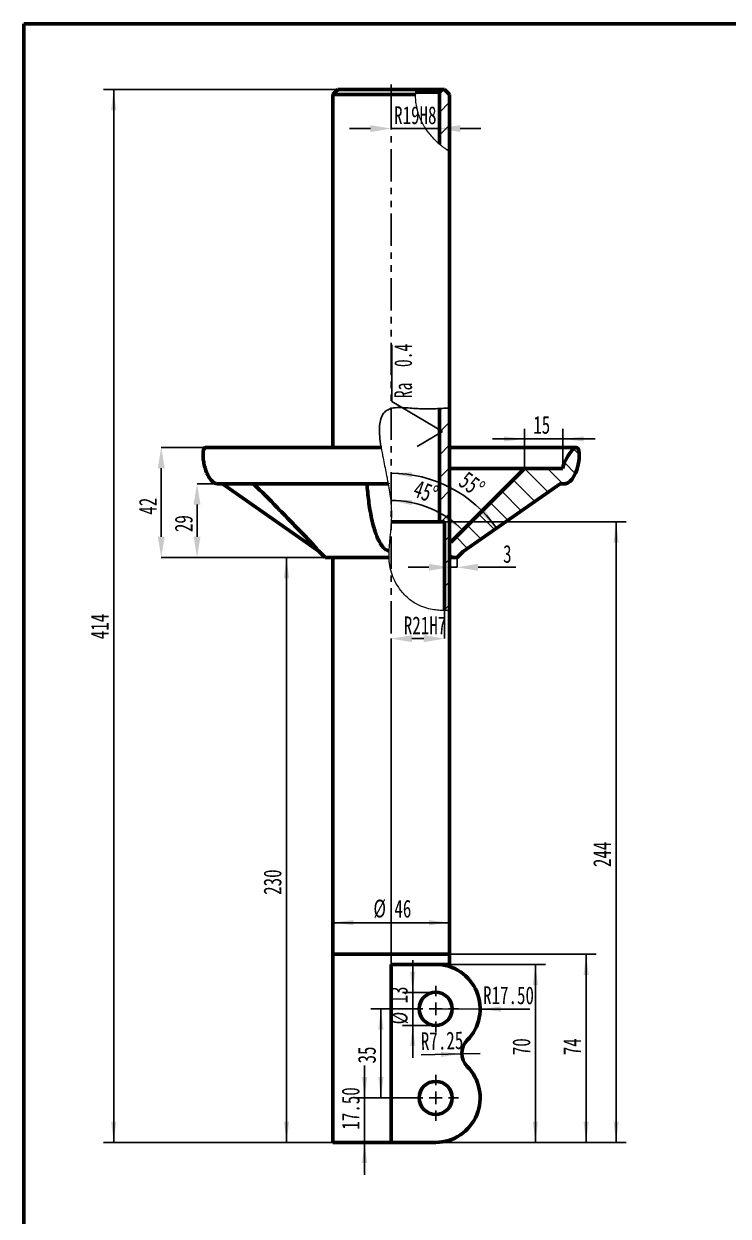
# Model space of a CAD drawing. Header units: millimetres. Extents: x 10 to 287, y -3 to 410.
# Drawn here: x 10 to 148.5, y 175.6 to 410 of the extents above; entities that cross this region are included whole.
import ezdxf

# ---------------------------------------------------------------- set-up
doc = ezdxf.new("R2010")
doc.units = ezdxf.units.MM
doc.header["$PDSIZE"] = -1
doc.linetypes.add('PHANTOM', pattern=[12.7, 6.35, -1.27, 1.27, -1.27, 1.27, -1.27])
doc.layers.add('10', color=7, linetype='Continuous')
doc.styles.add('SLDTEXTSTYLE3', font='TXT', dxfattribs={"width": 0.7})
doc.styles.add('SLDTEXTSTYLE4', font='TXT', dxfattribs={"width": 0.642857})
doc.dimstyles.new('SLDDIMSTYLE0', dxfattribs={"dimtxt": 3.5, "dimasz": 4.08, "dimexe": 0, "dimexo": 0.0625, "dimgap": 0.875, "dimtad": 1, "dimlfac": 2, "dimrnd": 1e-09, "dimzin": 12, "dimdsep": 46, "dimtxsty": 'SLDTEXTSTYLE3', "dimsah": 1, "dimcen": 0.09, "dimadec": 0, "dimazin": 3, "dimtfac": 1, "dimtofl": 0, "dimtmove": 0, "dimatfit": 3, "dimfxl": 1, "dimfrac": 2, "dimtolj": 1, "dimtzin": 12, "dimarcsym": 0})
doc.dimstyles.new('SLDDIMSTYLE1', dxfattribs={"dimtxt": 3.5, "dimasz": 4.08, "dimexe": 0, "dimexo": 0.0625, "dimgap": 0.875, "dimtad": 1, "dimlfac": 2, "dimrnd": 1e-09, "dimzin": 12, "dimdsep": 46, "dimtxsty": 'SLDTEXTSTYLE3', "dimsah": 1, "dimcen": 0.09, "dimadec": 0, "dimazin": 3, "dimtfac": 1, "dimtmove": 0, "dimatfit": 0, "dimfxl": 1, "dimfrac": 2, "dimtolj": 1, "dimtzin": 12, "dimarcsym": 0})
doc.dimstyles.new('SLDDIMSTYLE2', dxfattribs={"dimtxt": 3.5, "dimasz": 4.08, "dimexe": 0, "dimexo": 0.0625, "dimgap": 0.875, "dimtad": 1, "dimdec": 4, "dimlfac": 2, "dimzin": 12, "dimdsep": 46, "dimtxsty": 'SLDTEXTSTYLE3', "dimsah": 1, "dimcen": 0.09, "dimazin": 3, "dimtfac": 1, "dimtofl": 0, "dimtmove": 0, "dimatfit": 3, "dimfxl": 1, "dimfrac": 2, "dimtolj": 1, "dimtzin": 12, "dimarcsym": 0})
doc.dimstyles.new('SLDDIMSTYLE3', dxfattribs={"dimtxt": 3.5, "dimasz": 4.08, "dimexe": 0, "dimexo": 0.0625, "dimgap": 0.875, "dimtad": 1, "dimlfac": 2, "dimrnd": 1e-09, "dimzin": 4, "dimdsep": 46, "dimtxsty": 'SLDTEXTSTYLE3', "dimsah": 1, "dimcen": 0, "dimadec": 0, "dimazin": 1, "dimtfac": 1, "dimtofl": 0, "dimtmove": 0, "dimatfit": 3, "dimfxl": 1, "dimfrac": 2, "dimtolj": 1, "dimtzin": 12, "dimarcsym": 0})
doc.dimstyles.new('SLDDIMSTYLE4', dxfattribs={"dimtxt": 3.5, "dimasz": 4.08, "dimexe": 0, "dimexo": 0.0625, "dimgap": 0.875, "dimtad": 1, "dimlfac": 2, "dimrnd": 1e-09, "dimzin": 12, "dimdsep": 46, "dimtxsty": 'SLDTEXTSTYLE3', "dimsah": 1, "dimcen": 0, "dimadec": 0, "dimazin": 3, "dimtfac": 1, "dimtofl": 0, "dimtmove": 0, "dimatfit": 3, "dimfxl": 1, "dimfrac": 2, "dimtolj": 1, "dimtzin": 12, "dimarcsym": 0})
doc.dimstyles.new('SLDDIMSTYLE5', dxfattribs={"dimtxt": 3.5, "dimasz": 4.08, "dimexe": 0, "dimexo": 0.0625, "dimgap": 0.875, "dimtad": 1, "dimlfac": 2, "dimrnd": 1e-09, "dimzin": 4, "dimdsep": 46, "dimtxsty": 'SLDTEXTSTYLE3', "dimsah": 1, "dimcen": 0.09, "dimadec": 0, "dimazin": 1, "dimtfac": 1, "dimtmove": 0, "dimatfit": 0, "dimfxl": 1, "dimfrac": 2, "dimtolj": 1, "dimtzin": 12, "dimarcsym": 0})

# ---------------------------------------------------------------- blocks, each defined once
blk = doc.blocks.new('_D')
at = {"layer": '10', "transparency": 16777216}
for p, q in [((90.98, 225.08), (112.6, 225.08)), ((110.6, 190.08), (110.6, 225.08)), ((82.23, 190.08), (112.6, 190.08))]:
    blk.add_line(p, q, dxfattribs=at)
for points in [[(110.6, 225.08), (110.09, 221), (111.1, 221)], [(110.6, 190.08), (111.1, 194.16), (110.09, 194.16)]]:
    blk.add_solid(points, dxfattribs=at)
at = {"layer": '10', "transparency": 16777216, "insert": (106.08, 207.23), "char_height": 3.5, "attachment_point": 1, "rotation": 90, "style": 'SLDTEXTSTYLE3'}
blk.add_mtext('70', dxfattribs=at)
blk = doc.blocks.new('_D_1')
at = {"layer": '10', "transparency": 16777216}
for p, q in [((93.73, 227.08), (122.57, 227.08)), ((120.57, 190.08), (120.57, 227.08)), ((82.23, 190.08), (122.57, 190.08))]:
    blk.add_line(p, q, dxfattribs=at)
for points in [[(120.57, 227.08), (120.07, 223), (121.08, 223)], [(120.57, 190.08), (121.08, 194.16), (120.07, 194.16)]]:
    blk.add_solid(points, dxfattribs=at)
at = {"layer": '10', "transparency": 16777216, "insert": (116.06, 207.23), "char_height": 3.5, "attachment_point": 1, "rotation": 90, "style": 'SLDTEXTSTYLE3'}
blk.add_mtext('74', dxfattribs=at)
blk = doc.blocks.new('_D_2')
at = {"layer": '10', "transparency": 16777216}
for p, q in [((69.24, 305.08), (59.65, 305.08)), ((61.65, 190.08), (61.65, 305.08)), ((70.73, 190.08), (59.65, 190.08))]:
    blk.add_line(p, q, dxfattribs=at)
for points in [[(61.65, 305.08), (61.14, 301), (62.16, 301)], [(61.65, 190.08), (62.16, 194.16), (61.14, 194.16)]]:
    blk.add_solid(points, dxfattribs=at)
at = {"layer": '10', "transparency": 16777216, "insert": (57.14, 238.75), "char_height": 3.5, "attachment_point": 1, "rotation": 90, "style": 'SLDTEXTSTYLE3'}
blk.add_mtext('230', dxfattribs=at)
blk = doc.blocks.new('_D_3')
at = {"layer": '10', "color": 0, "lineweight": -2, "transparency": 16777216}
for p, q in [((48.14, 319.56), (44.06, 319.56)), ((44.06, 309.16), (44.06, 315.48)), ((69.18, 305.08), (44.06, 305.08))]:
    blk.add_line(p, q, dxfattribs=at)
at = {"layer": '10', "color": 0, "transparency": 16777216}
for points in [[(43.38, 315.48), (44.74, 315.48), (44.06, 319.56)], [(43.38, 309.16), (44.74, 309.16), (44.06, 305.08)]]:
    blk.add_solid(points, dxfattribs=at)
at = {"layer": 'Defpoints', "color": 0, "transparency": 16777216}
for p in [(44.06, 319.56), (48.21, 319.56), (69.24, 305.08)]:
    blk.add_point(p, dxfattribs=at)
at = {"layer": '10', "color": 0, "transparency": 16777216, "insert": (39.68, 311.74), "char_height": 3.5, "attachment_point": 2, "rotation": 90, "style": 'SLDTEXTSTYLE3'}
blk.add_mtext('\\A1;29', dxfattribs=at)
blk = doc.blocks.new('_D_4')
at = {"layer": '10', "color": 0, "lineweight": -2, "transparency": 16777216}
for p, q in [((45.74, 326.7), (37.02, 326.7)), ((37.02, 322.62), (37.02, 309.16)), ((69.18, 305.08), (37.02, 305.08))]:
    blk.add_line(p, q, dxfattribs=at)
at = {"layer": '10', "color": 0, "transparency": 16777216}
for points in [[(36.34, 322.62), (37.7, 322.62), (37.02, 326.7)], [(36.34, 309.16), (37.7, 309.16), (37.02, 305.08)]]:
    blk.add_solid(points, dxfattribs=at)
at = {"layer": 'Defpoints', "color": 0, "transparency": 16777216}
for p in [(45.8, 326.7), (37.02, 305.08), (69.24, 305.08)]:
    blk.add_point(p, dxfattribs=at)
at = {"layer": '10', "color": 0, "transparency": 16777216, "insert": (32.64, 315.16), "char_height": 3.5, "attachment_point": 2, "rotation": 90, "style": 'SLDTEXTSTYLE3'}
blk.add_mtext('\\A1;42', dxfattribs=at)
blk = doc.blocks.new('_D_5')
at = {"layer": '10', "transparency": 16777216}
for p, q in [((92.73, 312.08), (128.47, 312.08)), ((126.47, 190.08), (126.47, 312.08)), ((82.23, 190.08), (128.47, 190.08))]:
    blk.add_line(p, q, dxfattribs=at)
for points in [[(126.47, 312.08), (125.97, 308), (126.98, 308)], [(126.47, 190.08), (126.98, 194.16), (125.97, 194.16)]]:
    blk.add_solid(points, dxfattribs=at)
at = {"layer": '10', "transparency": 16777216, "insert": (121.96, 244.21), "char_height": 3.5, "attachment_point": 1, "rotation": 90, "style": 'SLDTEXTSTYLE3'}
blk.add_mtext('244', dxfattribs=at)
blk = doc.blocks.new('_D_6')
at = {"layer": '10', "transparency": 16777216}
for p, q in [((71.73, 397.08), (25.67, 397.08)), ((27.67, 397.08), (27.67, 190.08)), ((70.73, 190.08), (25.67, 190.08))]:
    blk.add_line(p, q, dxfattribs=at)
for points in [[(27.67, 397.08), (27.16, 393), (28.18, 393)], [(27.67, 190.08), (28.18, 194.16), (27.16, 194.16)]]:
    blk.add_solid(points, dxfattribs=at)
at = {"layer": '10', "transparency": 16777216, "insert": (23.16, 289), "char_height": 3.5, "attachment_point": 1, "rotation": 90, "style": 'SLDTEXTSTYLE3'}
blk.add_mtext('414', dxfattribs=at)
blk = doc.blocks.new('_D_7')
at = {"layer": '10', "transparency": 16777216}
blk.add_line((93.73, 233.28), (70.73, 233.28), dxfattribs=at)
for points in [[(70.73, 233.28), (74.81, 232.77), (74.81, 233.79)], [(93.73, 233.28), (89.65, 233.79), (89.65, 232.77)]]:
    blk.add_solid(points, dxfattribs=at)
at = {"layer": '10', "transparency": 16777216, "char_height": 3.5, "attachment_point": 1, "style": 'SLDTEXTSTYLE3'}
for s, insert in [('%%c', (78.74, 237.81)), ('46', (82.86, 237.79))]:
    blk.add_mtext(s, dxfattribs=dict(at, insert=insert))
blk = doc.blocks.new('_D_8')
at = {"layer": '10', "color": 0, "lineweight": -2, "transparency": 16777216}
for p, q in [((82.23, 398.02), (82.23, 389.41)), ((91.73, 396.52), (91.73, 389.41)), ((78.15, 389.41), (74.07, 389.41)), ((91.73, 389.41), (82.23, 389.41)), ((95.81, 389.41), (99.89, 389.41))]:
    blk.add_line(p, q, dxfattribs=at)
at = {"layer": '10', "color": 0, "transparency": 16777216}
for points in [[(78.15, 390.09), (78.15, 388.73), (82.23, 389.41)], [(95.81, 390.09), (95.81, 388.73), (91.73, 389.41)]]:
    blk.add_solid(points, dxfattribs=at)
at = {"layer": 'Defpoints', "color": 0, "transparency": 16777216}
for p in [(82.23, 398.08), (91.73, 396.58), (82.23, 389.41)]:
    blk.add_point(p, dxfattribs=at)
at = {"layer": '10', "color": 0, "transparency": 16777216, "insert": (86.98, 393.79), "char_height": 3.5, "attachment_point": 2, "style": 'SLDTEXTSTYLE3'}
blk.add_mtext('\\A1;R19H8', dxfattribs=at)
blk = doc.blocks.new('_D_9')
at = {"layer": '10', "color": 0, "lineweight": -2, "transparency": 16777216}
for p, q in [((92.73, 312.02), (92.73, 289.12)), ((82.23, 225.15), (82.23, 289.12)), ((88.65, 289.12), (86.31, 289.12))]:
    blk.add_line(p, q, dxfattribs=at)
at = {"layer": '10', "color": 0, "transparency": 16777216}
for points in [[(86.31, 289.8), (86.31, 288.44), (82.23, 289.12)], [(88.65, 289.8), (88.65, 288.44), (92.73, 289.12)]]:
    blk.add_solid(points, dxfattribs=at)
at = {"layer": 'Defpoints', "color": 0, "transparency": 16777216}
for p in [(92.73, 312.08), (82.23, 289.12), (82.23, 225.08)]:
    blk.add_point(p, dxfattribs=at)
at = {"layer": '10', "color": 0, "transparency": 16777216, "insert": (88.89, 293.49), "char_height": 3.5, "attachment_point": 2, "style": 'SLDTEXTSTYLE3'}
blk.add_mtext('\\A1;R21H7', dxfattribs=at)
blk = doc.blocks.new('_D_10')
at = {"layer": '10', "transparency": 16777216}
blk.add_arc((82.23, 296.33), 19.96, 45, 90, dxfattribs=at)
for points in [[(82.23, 316.29), (86.24, 315.38), (86.34, 316.39)], [(96.35, 310.45), (93.51, 313.42), (92.86, 312.63)]]:
    blk.add_solid(points, dxfattribs=at)
at = {"layer": '10', "transparency": 16777216, "insert": (87.48, 320.43), "char_height": 3.5, "attachment_point": 1, "rotation": 340.5706, "style": 'SLDTEXTSTYLE3'}
blk.add_mtext('45°', dxfattribs=at)
blk = doc.blocks.new('_D_11')
at = {"layer": '10', "transparency": 16777216}
blk.add_arc((82.23, 296.34), 25.3, 35, 90, dxfattribs=at)
for points in [[(82.23, 321.64), (86.26, 320.81), (86.34, 321.82)], [(102.96, 310.85), (100.75, 314.32), (99.97, 313.67)]]:
    blk.add_solid(points, dxfattribs=at)
at = {"layer": '10', "transparency": 16777216, "insert": (97.31, 322.24), "char_height": 3.5, "attachment_point": 1, "rotation": 323.9206, "style": 'SLDTEXTSTYLE3'}
blk.add_mtext('55°', dxfattribs=at)
blk = doc.blocks.new('_D_12')
at = {"layer": '10', "color": 0, "lineweight": -2, "transparency": 16777216}
for p, q in [((93.73, 305.02), (93.73, 303.15)), ((95.23, 305.02), (95.23, 303.15)), ((89.65, 303.15), (85.57, 303.15)), ((93.73, 303.15), (95.23, 303.15)), ((99.31, 303.15), (106.77, 303.15))]:
    blk.add_line(p, q, dxfattribs=at)
at = {"layer": '10', "color": 0, "transparency": 16777216}
for points in [[(89.65, 303.83), (89.65, 302.47), (93.73, 303.15)], [(99.31, 303.83), (99.31, 302.47), (95.23, 303.15)]]:
    blk.add_solid(points, dxfattribs=at)
at = {"layer": 'Defpoints', "color": 0, "transparency": 16777216}
for p in [(93.73, 305.08), (95.23, 305.08), (93.73, 303.15)]:
    blk.add_point(p, dxfattribs=at)
at = {"layer": '10', "color": 0, "transparency": 16777216, "insert": (105.08, 307.53), "char_height": 3.5, "attachment_point": 2, "style": 'SLDTEXTSTYLE3'}
blk.add_mtext('\\A1;3', dxfattribs=at)
blk = doc.blocks.new('_D_13')
at = {"layer": '10', "transparency": 16777216}
for p, q in [((108.48, 328.38), (102.13, 328.38)), ((108.48, 322.58), (108.48, 330.38)), ((108.48, 328.38), (115.98, 328.38)), ((115.98, 322.58), (115.98, 330.38)), ((115.98, 328.38), (122.33, 328.38))]:
    blk.add_line(p, q, dxfattribs=at)
for points in [[(108.48, 328.38), (104.4, 328.89), (104.4, 327.88)], [(115.98, 328.38), (120.06, 327.88), (120.06, 328.89)]]:
    blk.add_solid(points, dxfattribs=at)
at = {"layer": '10', "transparency": 16777216, "insert": (110.17, 332.9), "char_height": 3.5, "attachment_point": 1, "style": 'SLDTEXTSTYLE3'}
blk.add_mtext('15', dxfattribs=at)
blk = doc.blocks.new('_D_14')
at = {"layer": '10', "transparency": 16777216}
for p, q in [((86.47, 219.58), (86.47, 225.93)), ((90.98, 219.58), (84.47, 219.58)), ((86.47, 219.58), (86.47, 213.08)), ((90.98, 213.08), (84.47, 213.08)), ((86.47, 213.08), (86.47, 206.73))]:
    blk.add_line(p, q, dxfattribs=at)
for points in [[(86.47, 219.58), (86.98, 223.66), (85.97, 223.66)], [(86.47, 213.08), (85.97, 209), (86.98, 209)]]:
    blk.add_solid(points, dxfattribs=at)
at = {"layer": '10', "transparency": 16777216, "char_height": 3.5, "attachment_point": 1, "rotation": 90, "style": 'SLDTEXTSTYLE3'}
for s, insert in [('13', (81.96, 217.39)), ('%%c', (81.95, 213.28))]:
    blk.add_mtext(s, dxfattribs=dict(at, insert=insert))
blk = doc.blocks.new('_D_15')
at = {"layer": '10', "transparency": 16777216}
for q in [(90.98, 216.33), (109.5, 216.26)]:
    blk.add_line((99.73, 216.3), q, dxfattribs=at)
blk.add_solid([(99.73, 216.3), (103.81, 215.77), (103.82, 216.79)], dxfattribs=at)
at = {"layer": '10', "transparency": 16777216, "insert": (100.32, 220.78), "char_height": 3.5, "attachment_point": 1, "rotation": 359.7656, "style": 'SLDTEXTSTYLE3'}
blk.add_mtext('R17.50', dxfattribs=at)
blk = doc.blocks.new('_D_16')
at = {"layer": '10', "transparency": 16777216}
for q in [(88.15, 207.27), (99.73, 207.58)]:
    blk.add_line((96.11, 207.49), q, dxfattribs=at)
blk.add_solid([(96.11, 207.49), (92.02, 207.88), (92.05, 206.87)], dxfattribs=at)
at = {"layer": '10', "transparency": 16777216, "insert": (88.03, 211.71), "char_height": 3.5, "attachment_point": 1, "rotation": 1.5533, "style": 'SLDTEXTSTYLE3'}
blk.add_mtext('R7.25', dxfattribs=at)
blk = doc.blocks.new('_D_17')
at = {"layer": '10', "transparency": 16777216}
for p, q in [((86.48, 216.33), (78.22, 216.33)), ((80.22, 216.33), (80.22, 198.83)), ((86.48, 198.83), (78.22, 198.83))]:
    blk.add_line(p, q, dxfattribs=at)
for points in [[(80.22, 216.33), (79.71, 212.25), (80.72, 212.25)], [(80.22, 198.83), (80.72, 202.91), (79.71, 202.91)]]:
    blk.add_solid(points, dxfattribs=at)
at = {"layer": '10', "transparency": 16777216, "insert": (75.7, 205.6), "char_height": 3.5, "attachment_point": 1, "rotation": 90, "style": 'SLDTEXTSTYLE3'}
blk.add_mtext('35', dxfattribs=at)
blk = doc.blocks.new('_D_18')
at = {"layer": '10', "transparency": 16777216}
for p, q in [((77.01, 198.83), (77.01, 205.18)), ((86.48, 198.83), (75.01, 198.83)), ((77.01, 198.83), (77.01, 190.08)), ((82.23, 190.08), (75.01, 190.08)), ((77.01, 190.08), (77.01, 183.73))]:
    blk.add_line(p, q, dxfattribs=at)
for points in [[(77.01, 198.83), (77.52, 202.91), (76.5, 202.91)], [(77.01, 190.08), (76.5, 186), (77.52, 186)]]:
    blk.add_solid(points, dxfattribs=at)
at = {"layer": '10', "transparency": 16777216, "insert": (72.5, 192.59), "char_height": 3.5, "attachment_point": 1, "rotation": 90, "style": 'SLDTEXTSTYLE3'}
blk.add_mtext('17.50', dxfattribs=at)
blk = doc.blocks.new('SW_CENTERMARKSYMBOL_0')
at = {"layer": '10', "color": 0}
for p, q in [((0, 2.5), (0, 4.5)), ((-2.5, 0), (-4.5, 0)), ((0, 0), (-1.25, 0)), ((0, 0), (0, 1.25)), ((0, 0), (0, -1.25)), ((0, 0), (1.25, 0)), ((2.5, 0), (4.5, 0)), ((0, -2.5), (0, -4.5))]:
    blk.add_line(p, q, dxfattribs=at)
blk = doc.blocks.new('SW_CENTERMARKSYMBOL_1')
at = {"layer": '10', "color": 0}
for p, q in [((0, 2.5), (0, 4.5)), ((-2.5, 0), (-4.5, 0)), ((0, 0), (-1.25, 0)), ((0, 0), (0, 1.25)), ((0, 0), (0, -1.25)), ((0, 0), (1.25, 0)), ((2.5, 0), (4.5, 0)), ((0, -2.5), (0, -4.5))]:
    blk.add_line(p, q, dxfattribs=at)
blk = doc.blocks.new('SW_SFSYMBOL_0')
at = {"layer": '10', "color": 0}
for p, q in [((-5, -0.65), (-5, 10.48)), ((5, -6.54), (-5, -0.65)), ((5, -6.54), (0, -9.49))]:
    blk.add_line(p, q, dxfattribs=at)
at = {"layer": '10', "color": 0, "insert": (-4.51, 0), "char_height": 3.5, "attachment_point": 1, "rotation": 90, "style": 'SLDTEXTSTYLE4'}
blk.add_mtext('Ra  0.4', dxfattribs=at)

msp = doc.modelspace()

# ---------------------------------------------------------------- hatches: boundary and pattern name
at = {"layer": '10', "linetype": 'Continuous', "lineweight": 25}
h = msp.add_hatch(dxfattribs=at)
h.set_pattern_fill('ANSI31', color=256, angle=3e-322, style=0)
edge = h.paths.add_edge_path(flags=0)
edge.add_line((93.733509, 396.084874), (92.733509, 397.084874))
edge.add_line((92.733509, 397.084874), (92.233509, 397.084874))
edge.add_line((92.233509, 397.084874), (91.733509, 396.584874))
edge.add_line((91.733509, 396.584874), (91.733509, 386.354873))
edge.add_spline(control_points=[(91.733509, 386.354873), (92.367519, 385.798281), (93.04036, 385.286805), (93.733509, 384.826088)], knot_values=[0.2751089567, 0.2751089567, 0.2751089567, 0.2751089567, 0.3111681246, 0.3111681246, 0.3111681246, 0.3111681246], weights=[1, 1, 1, 1], degree=3, periodic=0)
edge.add_line((93.733509, 384.826088), (93.733509, 396.084874))
h = msp.add_hatch(dxfattribs=at)
h.set_pattern_fill('ANSI31', color=256, angle=3e-322, style=0)
edge = h.paths.add_edge_path(flags=0)
edge.add_spline(control_points=[(93.733509, 334.496257), (93.074144, 334.442235), (92.408031, 334.396891), (91.733509, 334.364074)], knot_values=[0.9195125066, 0.9195125066, 0.9195125066, 0.9195125066, 0.9336923181, 0.9336923181, 0.9336923181, 0.9336923181], weights=[1, 1, 1, 1], degree=3, periodic=0)
edge.add_line((91.733509, 334.364074), (91.733509, 312.084874))
edge.add_line((91.733509, 312.084874), (92.733509, 312.084874))
edge.add_line((92.733509, 312.084874), (92.733509, 294.65622))
edge.add_spline(control_points=[(92.733509, 294.65622), (93.066229, 294.65755), (93.399958, 294.670257), (93.733509, 294.693795)], knot_values=[0.3274891397, 0.3274891397, 0.3274891397, 0.3274891397, 0.334194054, 0.334194054, 0.334194054, 0.334194054], weights=[1, 1, 1, 1], degree=3, periodic=0)
edge.add_line((93.733509, 294.693795), (93.733509, 334.496257))
h = msp.add_hatch(dxfattribs=at)
h.set_pattern_fill('ANSI31', color=256, angle=90, style=0)
edge = h.paths.add_edge_path(flags=0)
edge.add_line((93.733509, 308.084874), (93.733509, 305.084874))
edge.add_line((93.733509, 305.084874), (95.226149, 305.084874))
edge.add_line((95.226149, 305.084874), (96.396597, 306.255322))
edge.add_line((96.396597, 306.255322), (115.433171, 319.584874))
edge.add_line((115.433171, 319.584874), (115.983509, 319.584874))
edge.add_spline(control_points=[(115.983509, 319.584874), (118.853646, 319.050826), (120.796905, 331.58928), (115.914906, 323.585933), (115.983509, 322.584874)], knot_values=[0, 0, 0, 0, 0.6253074894, 1, 1, 1, 1], weights=[1, 1, 1, 1, 1], degree=3, periodic=0)
edge.add_line((115.983509, 322.584874), (108.483509, 322.584874))
edge.add_line((108.483509, 322.584874), (93.983509, 308.084874))
edge.add_line((93.983509, 308.084874), (93.733509, 308.084874))

# ---------------------------------------------------------------- linework, layer by layer
at = {"color": 7, "linetype": 'Continuous', "lineweight": 50}
for p, q in [((10, 10), (10, 410)), ((10, 410), (287, 410)), ((71.733509, 397.084874), (70.733509, 396.084874)), ((71.733509, 397.084874), (87.084585, 397.084874)), ((91.733509, 396.584874), (87.056605, 396.584874)), ((87.084585, 397.084874), (92.233509, 397.084874)), ((92.233509, 397.084874), (91.733509, 396.584874)), ((91.733509, 386.354873), (91.733509, 396.584874)), ((92.733509, 397.084874), (92.233509, 397.084874)), ((93.733509, 396.084874), (92.733509, 397.084874)), ((70.733509, 396.084874), (70.733509, 326.703024)), ((87.028521, 396.084874), (70.733509, 396.084874)), ((93.733509, 396.084874), (93.733509, 384.826088)), ((93.733509, 334.496257), (93.733509, 384.826088)), ((91.733509, 312.084874), (91.733509, 334.364074)), ((93.733509, 334.496257), (93.733509, 294.693795)), ((80.257843, 326.703024), (45.800334, 326.703024)), ((118.666684, 326.703024), (93.733509, 326.703024)), ((93.733509, 322.584874), (108.483509, 322.584874)), ((93.983509, 308.084874), (108.483509, 322.584874)), ((108.483509, 322.584874), (115.983509, 322.584874)), ((48.20523, 319.558773), (81.638016, 319.558773)), ((49.071123, 319.558773), (68.059501, 306.262968)), ((81.633393, 319.558773), (81.61138, 319.712334)), ((96.396597, 306.255322), (115.433171, 319.584874)), ((115.395894, 319.558773), (116.261787, 319.558773)), ((115.433171, 319.584874), (115.983509, 319.584874)), ((91.733509, 312.084874), (82.181793, 312.084874)), ((92.733509, 312.084874), (91.733509, 312.084874)), ((92.733509, 312.084874), (92.733509, 294.65622)), ((93.733509, 308.084874), (93.733509, 305.084874)), ((93.983509, 308.084874), (93.733509, 308.084874)), ((68.060746, 306.264997), (69.240868, 305.084874)), ((81.797822, 305.084874), (69.240868, 305.084874)), ((70.733509, 305.084874), (70.733509, 227.084874)), ((95.226149, 305.084874), (93.733509, 305.084874)), ((95.226149, 305.084874), (96.396597, 306.255322)), ((93.733509, 227.084874), (93.733509, 294.693795)), ((70.733509, 227.084874), (70.733509, 190.084874)), ((93.733509, 227.084874), (70.733509, 227.084874)), ((70.733509, 227.084874), (82.233509, 227.084874)), ((82.233509, 227.084874), (93.733509, 227.084874)), ((82.233509, 190.084874), (82.233509, 225.084874)), ((90.983509, 225.084874), (82.233509, 225.084874)), ((93.733509, 225.084874), (90.951307, 225.084874)), ((93.733509, 225.084874), (93.733509, 227.084874)), ((82.233509, 190.084874), (70.733509, 190.084874)), ((90.983509, 190.084874), (82.233509, 190.084874))]:
    msp.add_line(p, q, dxfattribs=at)
for centre in [(90.983509, 216.334874), (90.983509, 198.834874)]:
    msp.add_circle(centre, 3.25, dxfattribs=at)
for centre, radius, start, end in [((90.983509, 216.334874), 8.75, 315, 90), ((99.733509, 207.584874), 3.624369, 135, 225), ((90.983509, 198.834874), 8.75, 270, 45)]:
    msp.add_arc(centre, radius, start, end, dxfattribs=at)
at = {"color": 7, "linetype": 'Continuous', "lineweight": 18}
for points in [[(87.084585, 397.084874), (87.05063, 396.758596), (87.031882, 396.424595), (87.028521, 396.084874)], [(81.791015, 306.319133), (81.779611, 305.908342), (81.780032, 305.497026), (81.797822, 305.084874)]]:
    msp.add_open_spline(points, degree=3, dxfattribs=at)
for points, knots in [([(93.733509, 384.826088), (93.733509, 384.826088), (93.648237, 384.88184), (93.441616, 385.023872), (93.395238, 385.055985), (93.292347, 385.128049), (93.235765, 385.168054), (93.053574, 385.2986), (92.914853, 385.400097), (92.60625, 385.634071), (92.436352, 385.766544), (92.160194, 385.991331), (92.06424, 386.070918), (91.867486, 386.237817), (91.766797, 386.325023), (91.253462, 386.780397), (90.810983, 387.205787), (89.904871, 388.205452), (89.458309, 388.761427), (88.940989, 389.534053), (88.839555, 389.692541), (88.641641, 390.017883), (88.54487, 390.185307), (88.266897, 390.694441), (88.097282, 391.044103), (87.794379, 391.76465), (87.660733, 392.135341), (87.429445, 392.896389), (87.331459, 393.28896), (87.17611, 394.078032), (87.118206, 394.475415), (87.042425, 395.275807), (87.024503, 395.67881), (87.028521, 396.084874)], [0, 0, 0, 0, 0.125, 0.125, 0.15625, 0.15625, 0.1875, 0.1875, 0.25, 0.25, 0.3125, 0.3125, 0.34375, 0.34375, 0.375, 0.375, 0.5, 0.5, 0.625, 0.625, 0.65625, 0.65625, 0.6875, 0.6875, 0.75, 0.75, 0.8125, 0.8125, 0.875, 0.875, 0.9375, 0.9375, 1, 1, 1, 1]), ([(80.262419, 326.693674), (80.261722, 326.698003), (80.259807, 326.709895), (80.263995, 326.683849), (80.276073, 326.609245), (80.303515, 326.441986), (80.390643, 325.926437), (80.578867, 324.897426), (80.865209, 323.462468), (81.147124, 322.087922), (81.350588, 321.07431), (81.479639, 320.413252), (81.567084, 319.952416), (81.623992, 319.644702), (81.642781, 319.541447), (81.638741, 319.56358), (81.638174, 319.56669)], [0, 0, 0, 0, 0.0081758609, 0.0224594003, 0.0352199696, 0.0552586259, 0.093943274, 0.2218985403, 0.4056461876, 0.5946541799, 0.7139914067, 0.7889767359, 0.8662234553, 0.9277916521, 0.9898528284, 1, 1, 1, 1]), ([(81.634853, 319.584874), (81.839583, 318.4648), (82.017515, 317.357349), (82.193849, 315.699696), (82.236643, 315.1476), (82.280086, 314.041753), (82.281952, 313.487936), (82.25352, 312.381464), (82.223214, 311.828498), (82.142409, 310.723938), (82.091914, 310.172404), (81.9874, 309.070987), (81.933397, 308.52113), (81.842862, 307.421239), (81.806339, 306.871151), (81.791015, 306.319133)], [0, 0, 0, 0, 0.25, 0.25, 0.375, 0.375, 0.5, 0.5, 0.625, 0.625, 0.75, 0.75, 0.875, 0.875, 1, 1, 1, 1]), ([(93.733509, 294.693795), (93.702894, 294.69148), (93.640778, 294.686782), (93.141047, 294.658904), (92.349988, 294.649826), (91.282357, 294.706884), (89.965577, 294.899945), (88.632759, 295.264993), (87.385838, 295.801695), (86.324251, 296.435011), (85.323912, 297.248266), (84.319918, 298.306554), (83.363362, 299.653431), (82.543317, 301.27315), (82.015705, 303.028403), (81.801078, 304.287947), (81.809955, 304.951999), (81.810572, 304.99822)], [0, 0, 0, 0, 0.0787257303, 0.1597303064, 0.2384578291, 0.3195425493, 0.3965129513, 0.4764645186, 0.5301362868, 0.5853340123, 0.6390207351, 0.6940667445, 0.7676644061, 0.8433743231, 0.9177526147, 0.9942751393, 1, 1, 1, 1])]:
    msp.add_open_spline(points, degree=3, knots=knots, dxfattribs=at)
at = {"color": 7, "linetype": 'Continuous', "lineweight": 25}
msp.add_open_spline([(80.253832, 326.785854), (80.240422, 326.857301), (80.11293, 327.536569), (79.967426, 328.844383), (79.88795, 330.529702), (80.060664, 332.033219), (80.484696, 333.164133), (81.202114, 333.943318), (82.154529, 334.423274), (83.414988, 334.574781), (84.860798, 334.533857), (86.376926, 334.416026), (87.892146, 334.323835), (89.379354, 334.2988), (90.744517, 334.319673), (91.913813, 334.369847), (92.832353, 334.426903), (93.390058, 334.468611), (93.684717, 334.492227), (93.717166, 334.494907), (93.733509, 334.496257)], degree=3, knots=[0, 0, 0, 0, 0.00818021177, 0.07777129924, 0.14790352112, 0.19743509287, 0.24742099968, 0.28098993943, 0.31457456899, 0.36524816464, 0.4215746343, 0.47917249463, 0.54342561912, 0.60923500055, 0.67936822863, 0.75146841076, 0.82278266139, 0.89614474154, 0.94769248114, 1, 1, 1, 1], dxfattribs=at)
at = {"color": 7, "linetype": 'Continuous', "lineweight": 50}
for points, knots in [([(45.800334, 326.703024), (45.782129, 326.702219), (45.714701, 326.699236), (45.598118, 326.650301), (45.435079, 326.478443), (45.307734, 326.1357), (45.21741, 325.494217), (45.245895, 324.610998), (45.406452, 323.535677), (45.69717, 322.406017), (46.132732, 321.291668), (46.728135, 320.328946), (47.445897, 319.666978), (47.990197, 319.589415), (48.20523, 319.558773)], [0, 0, 0, 0, 0.0063647548, 0.0235740717, 0.0424313194, 0.0877928529, 0.1482134734, 0.2689849673, 0.3949556515, 0.5281538953, 0.6765441809, 0.8107288779, 0.9252259422, 1, 1, 1, 1]), ([(115.983509, 319.584874), (118.853646, 319.050826), (120.796905, 331.58928), (115.914906, 323.585933), (115.983509, 322.584874)], [0, 0, 0, 0, 0.6253074894, 1, 1, 1, 1]), ([(68.0613, 306.26555), (68.057896, 306.269375), (68.049538, 306.278768), (67.86037, 306.490619), (67.460155, 306.934984), (66.844836, 307.608262), (65.881485, 308.645851), (64.614288, 309.985195), (62.522915, 312.156246), (59.378706, 315.362068), (56.721448, 318.020957), (55.158491, 319.584874)], [0, 0, 0, 0, 0.0172951683, 0.0424741552, 0.0839167039, 0.1413874376, 0.2004184626, 0.3155828909, 0.4309175981, 0.6652745811, 1, 1, 1, 1]), ([(77.459759, 319.584874), (77.546629, 318.443965), (77.660413, 317.302933), (77.961177, 315.019411), (78.146838, 313.876906), (78.517308, 312.160858), (78.656259, 311.589136), (78.98029, 310.449584), (79.164575, 309.881325), (79.502495, 309.034468), (79.62575, 308.752853), (79.901621, 308.19793), (80.053982, 307.924021), (80.320104, 307.523258), (80.415337, 307.391171), (80.623616, 307.133109), (80.735541, 307.008363), (80.982729, 306.772056), (81.11759, 306.660256), (81.350271, 306.510123), (81.431728, 306.463973), (81.60405, 306.382383), (81.696094, 306.346607), (81.791015, 306.319133)], [0, 0, 0, 0, 0.25, 0.25, 0.5, 0.5, 0.625, 0.625, 0.75, 0.75, 0.8125, 0.8125, 0.875, 0.875, 0.90625, 0.90625, 0.9375, 0.9375, 0.96875, 0.96875, 0.984375, 0.984375, 1, 1, 1, 1])]:
    msp.add_open_spline(points, degree=3, knots=knots, dxfattribs=at)
at = {"layer": '10', "linetype": 'PHANTOM'}
msp.add_line((82.233509, 398.084874), (82.233509, 225.084874), dxfattribs=at)

# ---------------------------------------------------------------- block references
at = {"layer": '10'}
for name, p in [('SW_SFSYMBOL_0', (87.334621, 336.39028)), ('SW_CENTERMARKSYMBOL_0', (90.983509, 216.334874)), ('SW_CENTERMARKSYMBOL_1', (90.983509, 198.834874))]:
    msp.add_blockref(name, p, dxfattribs=at)

# ---------------------------------------------------------------- dimensions: what is measured, and where the dimension line sits
for base, p1, p2, dimstyle, picture, middle in [((27.670112, 190.084874), (71.733509, 397.084874), (70.733509, 190.084874), 'SLDDIMSTYLE0', '_D_6', (27.670112, 291.309055)), ((126.473243, 312.084874), (82.233509, 190.084874), (92.733509, 312.084874), 'SLDDIMSTYLE0', '_D_5', (126.473243, 246.512474)), ((61.651509, 305.084874), (70.733509, 190.084874), (69.240868, 305.084874), 'SLDDIMSTYLE0', '_D_2', (61.651509, 241.053782)), ((120.574329, 227.084874), (82.233509, 190.084874), (93.733509, 227.084874), 'SLDDIMSTYLE0', '_D_1', (120.574329, 208.762636)), ((110.59515, 225.084874), (82.233509, 190.084874), (90.983509, 225.084874), 'SLDDIMSTYLE0', '_D', (110.59515, 208.762636)), ((80.216696, 198.834874), (86.483509, 216.334874), (86.483509, 198.834874), 'SLDDIMSTYLE1', '_D_17', (80.216696, 207.134728)), ((77.01175, 190.084874), (86.483509, 198.834874), (82.233509, 190.084874), 'SLDDIMSTYLE5', '_D_18', (77.01175, 196.428846))]:
    dim = msp.add_linear_dim(base=base, p1=p1, p2=p2, angle=90, dimstyle=dimstyle, dxfattribs=at)
    dim.commit()
    dim.dimension.update_dxf_attribs({"geometry": picture, "text_midpoint": middle, "dimtype": 160})
for base, p1, p2, angle, text, dimstyle, picture, middle in [((82.233509, 389.411963), (91.733509, 396.584874), (82.233509, 398.084874), 0, 'R19H8', 'SLDDIMSTYLE1', '_D_8', (86.983509, 389.411963)), ((37.017181, 305.084874), (45.800334, 326.703024), (69.240868, 305.084874), 90, '42', 'SLDDIMSTYLE1', '_D_4', (37.017181, 315.156707)), ((44.058101, 319.558773), (69.240868, 305.084874), (48.20523, 319.558773), 90, '29', 'SLDDIMSTYLE1', '_D_3', (44.058101, 311.742928)), ((82.233509, 289.117836), (92.733509, 312.084874), (82.233509, 225.084874), 0, 'R21H7', 'SLDDIMSTYLE1', '_D_9', (88.893184, 289.117836)), ((70.733509, 233.280009), (93.733509, 225.084874), (70.733509, 190.084874), 0, '%%c<>', 'SLDDIMSTYLE0', '_D_7', (82.332961, 233.280009)), ((86.473616, 213.084874), (90.983509, 219.584874), (90.983509, 213.084874), 90, '%%c<>', 'SLDDIMSTYLE1', '_D_14', (86.473616, 216.871271))]:
    dim = msp.add_linear_dim(base=base, p1=p1, p2=p2, angle=angle, text=text, dimstyle=dimstyle, dxfattribs=at)
    dim.commit()
    dim.dimension.update_dxf_attribs({"geometry": picture, "text_midpoint": middle, "dimtype": 160})
for base, line2, picture, middle in [((89.871268, 314.774057), ((108.483509, 322.584874), (93.983509, 308.084874)), '_D_10', (88.872592, 315.156707)), ((93.917083, 318.782159), ((115.433171, 319.584874), (96.396597, 306.255322)), '_D_11', (97.134511, 316.788072))]:
    dim = msp.add_angular_dim_2l(base=base, line1=((82.233509, 398.084874), (82.233509, 225.084874)), line2=line2, dimstyle='SLDDIMSTYLE2', dxfattribs=at)
    dim.commit()
    dim.dimension.update_dxf_attribs({"geometry": picture, "text_midpoint": middle, "dimtype": 162})
dim = msp.add_linear_dim(base=(115.983509, 328.384988), p1=(108.483509, 322.584874), p2=(115.983509, 322.584874), dimstyle='SLDDIMSTYLE1', dxfattribs=at)
dim.commit()
dim.dimension.update_dxf_attribs({"geometry": '_D_13', "text_midpoint": (111.701387, 328.384988), "dimtype": 160})
dim = msp.add_linear_dim(base=(93.733509, 303.151815), p1=(95.226149, 305.084874), p2=(93.733509, 305.084874), text='3', dimstyle='SLDDIMSTYLE1', dxfattribs=at)
dim.commit()
dim.dimension.update_dxf_attribs({"geometry": '_D_12', "text_midpoint": (105.077816, 303.151815), "dimtype": 160})
for center, mpoint, dimstyle, picture, middle in [((90.983509, 216.334874), (99.733435, 216.299076), 'SLDDIMSTYLE3', '_D_15', (105.066251, 216.277267)), ((99.733509, 207.584874), (96.110472, 207.486628), 'SLDDIMSTYLE4', '_D_16', (91.700946, 207.367064))]:
    dim = msp.add_radius_dim(center=center, mpoint=mpoint, dimstyle=dimstyle, dxfattribs=at)
    dim.commit()
    dim.dimension.update_dxf_attribs({"geometry": picture, "text_midpoint": middle, "dimtype": 164})

doc.saveas('drawing.dxf')
